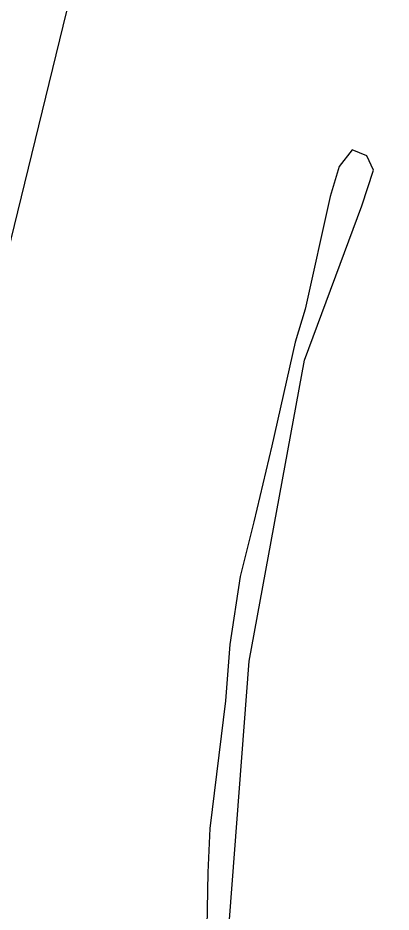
# Model space of a CAD drawing. Extents: x 0 to 613264, y -387505 to 675.
# Drawn here: x 577731 to 589674, y -281223 to -252590 of the extents above; entities that cross this region are included whole.
import ezdxf

# ---------------------------------------------------------------- set-up
doc = ezdxf.new("R2010")
doc.units = 0
doc.layers.add('Fond topo - VOI', color=252, linetype='Continuous', lineweight=25)
doc.layers.add('prlm-VRD', color=2, linetype='Continuous')

# ---------------------------------------------------------------- blocks, each defined once
blk = doc.blocks.new('A$C1F970F0F')
at = {"layer": 'Fond topo - VOI', "ltscale": 2, "elevation": 0, "flags": 128}
for points in [[(10132.3, 4415.2), (10118.4, 4497.3), (9948, 5763.4), (9873.6, 6268.1), (9874.4, 6379.9), (9872.5, 6471.9), (9884, 6580.7), (10541.8, 9274.8), (10903.4, 9561.6), (10986, 9616.2), (11023.8, 9660), (11055.6, 9715), (11361.5, 10185.4), (11800.7, 10924.7), (12058.8, 11363.4), (12394.4, 11878.1), (12492.1, 12012.3), (12909, 12531.8)], [(10939.1, 5655), (10937, 5713.5), (11014.8, 6737.1), (11192.3, 7701), (11375.5, 8195.7), (11412.3, 8309.8), (11391.5, 8355.5), (11344.2, 8374.7), (11302.6, 8321.4), (11274.2, 8225.1), (11193.7, 7864.7), (11162.4, 7758.7), (11087.3, 7426.7), (11030, 7183.1), (10985.8, 7008.3), (10952.6, 6790.6), (10938.8, 6610), (10889, 6202), (10882.6, 6060.8), (10877.9, 5826.5), (10864.5, 5605), (10863.1, 5538.1)]]:
    blk.add_lwpolyline(points, dxfattribs=at)

msp = doc.modelspace()

# ---------------------------------------------------------------- block references
at = {"layer": 'prlm-VRD', "xscale": 9.999999999999998, "yscale": 9.999999999999998, "zscale": 9.999999999999998}
msp.add_blockref('A$C1F970F0F', (474984.9, -340561.1, 0), dxfattribs=at)

doc.saveas('drawing.dxf')
